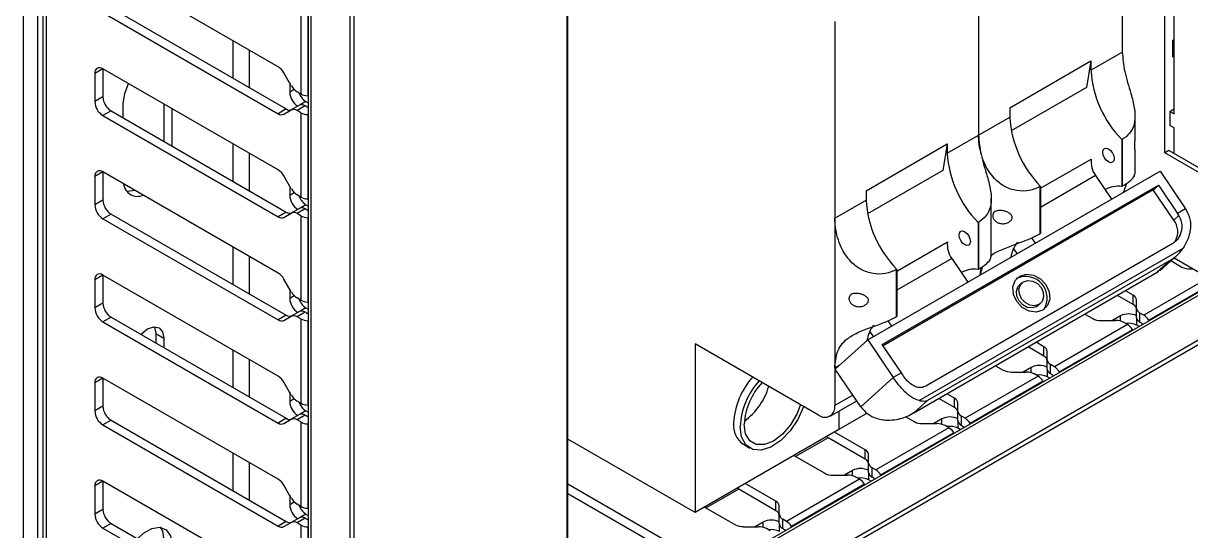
# Model space of a CAD drawing. Header units: millimetres. Extents: x 24 to 293, y 35 to 211.
# Drawn here: x 180.6 to 231.5, y 108.5 to 130.6 of the extents above; entities that cross this region are included whole.
import ezdxf

# ---------------------------------------------------------------- set-up
doc = ezdxf.new("R2010")
doc.units = ezdxf.units.MM

msp = doc.modelspace()

# ---------------------------------------------------------------- linework, layer by layer
at = {"color": 7, "linetype": 'Continuous', "lineweight": 25}
for p, q in [((181.485, 160.468), (181.485, 58.4)), ((181.632, 160.264), (181.632, 58.196)), ((204.31, 157.632), (204.31, 55.564)), ((204.347, 55.615), (204.347, 157.683)), ((193.048, 153.407), (193.048, 51.34)), ((193.159, 153.252), (193.159, 51.184)), ((194.853, 152.274), (194.853, 50.207)), ((195.029, 152.274), (195.029, 50.207)), ((180.642, 71.016), (180.642, 148.587)), ((181.278, 70.649), (181.278, 148.22)), ((228.484, 137.915), (228.484, 129.347)), ((230.342, 124.964), (230.342, 135.701)), ((222.227, 134.303), (222.227, 125.734)), ((230.741, 126.668), (230.742, 134.544)), ((191.736, 128.71), (184.106, 133.114)), ((184.46, 131.277), (192.09, 126.872)), ((192.721, 131.203), (192.721, 127.529)), ((184.106, 131.073), (191.736, 126.668)), ((193.025, 131.12), (193.025, 127.445)), ((215.969, 130.69), (215.969, 122.122)), ((189.763, 129.849), (189.763, 128.215)), ((230.678, 129.857), (230.741, 129.894)), ((230.678, 129.857), (230.678, 129.138)), ((190.47, 129.44), (190.47, 127.807)), ((227.123, 128.561), (228.484, 129.347)), ((230.741, 129.175), (230.678, 129.138)), ((230.678, 129.138), (230.741, 129.175)), ((184.106, 128.623), (183.753, 128.419)), ((191.736, 124.219), (184.106, 128.623)), ((184.106, 128.623), (184.106, 127.398)), ((223.588, 126.927), (227.123, 128.968)), ((227.123, 128.968), (226.929, 127.81)), ((227.123, 128.968), (227.123, 128.561)), ((183.753, 128.419), (183.753, 127.194)), ((192.309, 127.886), (191.986, 128.446)), ((192.238, 128.009), (192.238, 127.602)), ((192.438, 127.717), (192.238, 127.602)), ((192.721, 127.529), (192.559, 127.622)), ((226.929, 127.81), (223.652, 125.918)), ((184.106, 127.398), (183.753, 127.194)), ((184.99, 126.48), (184.99, 127.092)), ((186.758, 127.092), (186.758, 125.459)), ((192.653, 127.54), (192.701, 127.54)), ((192.945, 127.193), (192.694, 127.048)), ((192.945, 127.193), (193.048, 127.134)), ((193.048, 127.444), (193.025, 127.445)), ((184.46, 126.786), (184.106, 126.582)), ((184.106, 126.582), (191.736, 122.177)), ((184.46, 126.786), (192.09, 122.381)), ((187.112, 126.888), (187.112, 125.255)), ((192.09, 126.872), (191.736, 126.668)), ((191.986, 126.644), (192.309, 126.83)), ((192.663, 127.034), (192.309, 126.83)), ((192.913, 127.01), (192.559, 126.805)), ((192.721, 126.712), (192.559, 126.805)), ((192.721, 126.712), (192.721, 123.038)), ((192.949, 126.989), (192.913, 127.01)), ((193.025, 126.629), (193.025, 122.954)), ((193.048, 126.628), (193.025, 126.629)), ((223.588, 126.927), (223.588, 126.52)), ((229.041, 125.485), (229.041, 126.583)), ((230.564, 126.77), (230.724, 126.862)), ((230.564, 126.77), (230.564, 126.158)), ((230.564, 126.77), (230.741, 126.668)), ((230.741, 126.852), (230.724, 126.862)), ((222.227, 125.734), (223.588, 126.52)), ((230.741, 126.056), (230.564, 126.158)), ((230.741, 124.937), (230.741, 126.056)), ((220.865, 124.949), (222.227, 125.734)), ((228.484, 125.552), (228.467, 125.542)), ((228.467, 125.542), (228.467, 123.494)), ((228.484, 125.552), (228.484, 123.504)), ((189.763, 125.358), (189.763, 123.724)), ((217.33, 123.314), (220.865, 125.355)), ((220.865, 125.355), (220.671, 124.197)), ((220.865, 125.355), (220.865, 124.949)), ((229.041, 124.029), (229.041, 125.122)), ((230.519, 125.066), (230.342, 124.964)), ((235.699, 122.075), (230.519, 125.066)), ((190.47, 124.949), (190.47, 123.316)), ((224.931, 123.42), (227.133, 124.692)), ((235.523, 121.973), (230.342, 124.964)), ((184.106, 124.132), (183.753, 123.928)), ((191.736, 119.728), (184.106, 124.132)), ((184.106, 124.132), (184.106, 122.907)), ((220.671, 124.197), (217.394, 122.305)), ((217.404, 116.819), (230.132, 124.167)), ((230.132, 124.167), (231.246, 122.518)), ((183.753, 123.928), (183.753, 122.703)), ((192.309, 123.395), (191.986, 123.955)), ((192.238, 123.518), (192.238, 123.111)), ((218.036, 116.611), (230.057, 123.55)), ((224.931, 123.501), (224.914, 123.491)), ((227.325, 123.969), (224.931, 122.587)), ((224.931, 123.501), (224.931, 121.453)), ((227.325, 123.969), (228.017, 122.946)), ((228.467, 123.494), (228.484, 123.504)), ((228.666, 123.632), (228.536, 123.245)), ((229.839, 123.354), (230.057, 123.55)), ((230.057, 123.55), (230.893, 122.314)), ((192.438, 123.226), (192.238, 123.111)), ((192.721, 123.038), (192.559, 123.131)), ((217.33, 123.314), (217.33, 122.908)), ((229.839, 123.354), (218.071, 116.56)), ((224.914, 121.442), (224.914, 123.491)), ((230.731, 122.035), (229.839, 123.354)), ((184.106, 122.907), (183.753, 122.703)), ((192.663, 122.543), (192.309, 122.339)), ((192.913, 122.519), (192.559, 122.315)), ((192.945, 122.702), (192.694, 122.557)), ((192.949, 122.498), (192.913, 122.519)), ((192.945, 122.702), (193.048, 122.643)), ((193.048, 122.953), (193.025, 122.954)), ((215.969, 122.122), (217.33, 122.908)), ((222.783, 121.872), (222.783, 122.971)), ((231.246, 122.518), (230.893, 122.314)), ((184.46, 122.295), (184.106, 122.091)), ((184.106, 122.091), (191.736, 117.686)), ((184.46, 122.295), (192.09, 117.89)), ((192.09, 122.381), (191.736, 122.177)), ((191.986, 122.153), (192.309, 122.339)), ((192.721, 122.221), (192.559, 122.315)), ((192.721, 122.221), (192.721, 118.547)), ((193.025, 122.138), (193.025, 118.463)), ((193.048, 122.137), (193.025, 122.138)), ((215.969, 122.122), (215.969, 115.586)), ((230.731, 122.035), (230.947, 122.23)), ((222.227, 121.94), (222.209, 121.929)), ((222.209, 121.929), (222.209, 119.881)), ((222.227, 121.94), (222.227, 119.891)), ((222.783, 120.416), (222.783, 121.509)), ((218.673, 119.808), (220.876, 121.079)), ((230.688, 121.009), (219.94, 114.804)), ((224.536, 121.261), (224.694, 121.027)), ((224.914, 121.442), (224.931, 121.453)), ((189.763, 120.867), (189.763, 119.233)), ((190.47, 120.458), (190.47, 118.825)), ((219.641, 114.173), (231.131, 120.806)), ((223.913, 120.576), (223.756, 120.808)), ((230.12, 119.827), (230.875, 120.508)), ((221.067, 120.357), (218.673, 118.975)), ((230.616, 120.304), (220.009, 114.181)), ((221.067, 120.357), (221.759, 119.333)), ((222.387, 119.956), (222.278, 119.633)), ((230.616, 120.304), (230.012, 119.76)), ((230.607, 120.266), (231.087, 119.989)), ((230.74, 120.386), (234.814, 118.034)), ((184.106, 119.641), (183.753, 119.437)), ((183.753, 119.437), (183.753, 118.212)), ((191.736, 115.237), (184.106, 119.641)), ((184.106, 119.641), (184.106, 118.416)), ((192.309, 118.904), (191.986, 119.464)), ((218.673, 119.888), (218.656, 119.878)), ((218.656, 117.83), (218.656, 119.878)), ((218.673, 119.888), (218.673, 117.84)), ((219.306, 113.575), (230.054, 119.78)), ((219.405, 113.637), (230.012, 119.76)), ((222.209, 119.881), (222.227, 119.891)), ((223.915, 119.498), (223.872, 119.47)), ((232.242, 119.519), (229.42, 117.89)), ((231.44, 119.905), (231.573, 119.905)), ((192.238, 119.027), (192.238, 118.62)), ((232.568, 119.33), (204.347, 103.038)), ((232.68, 119.266), (204.347, 102.91)), ((224.124, 119.3), (224.015, 119.202)), ((228.965, 118.765), (228.631, 118.958)), ((232.546, 119.343), (229.644, 117.668)), ((184.106, 118.416), (183.753, 118.212)), ((192.438, 118.735), (192.238, 118.62)), ((192.721, 118.547), (192.559, 118.64)), ((193.048, 118.462), (193.025, 118.463)), ((228.965, 118.357), (228.277, 118.754)), ((228.965, 118.357), (228.965, 118.765)), ((229.112, 118.188), (229.112, 118.561)), ((192.663, 118.052), (192.309, 117.848)), ((192.913, 118.028), (192.559, 117.824)), ((192.945, 118.212), (192.694, 118.066)), ((192.949, 118.007), (192.913, 118.028)), ((192.945, 118.212), (193.048, 118.152)), ((234.373, 118.288), (204.637, 101.122)), ((234.55, 118.186), (204.726, 100.969)), ((224.818, 118.31), (224.927, 118.408)), ((226.863, 117.938), (227.198, 117.744)), ((229.112, 117.779), (229.112, 118.188)), ((229.42, 117.89), (229.258, 117.983)), ((229.258, 117.575), (229.258, 117.983)), ((184.46, 117.804), (184.106, 117.6)), ((184.106, 117.6), (191.736, 113.195)), ((184.46, 117.804), (192.09, 113.4)), ((192.09, 117.89), (191.736, 117.686)), ((191.986, 117.662), (192.309, 117.848)), ((192.721, 117.73), (192.559, 117.824)), ((192.721, 117.73), (192.721, 114.056)), ((193.025, 117.647), (193.025, 113.972)), ((193.048, 117.646), (193.025, 117.647)), ((218.278, 117.648), (218.436, 117.415)), ((218.656, 117.83), (218.673, 117.84)), ((228.713, 117.482), (225.531, 115.645)), ((227.551, 117.66), (228.198, 117.66)), ((228.407, 117.861), (228.058, 117.66)), ((228.407, 117.633), (228.407, 117.861)), ((228.713, 117.482), (228.551, 117.575)), ((229.114, 117.453), (229.114, 117.753)), ((229.215, 117.394), (229.114, 117.453)), ((229.294, 117.554), (229.258, 117.575)), ((229.657, 117.649), (229.644, 117.668)), ((186.405, 117.089), (186.758, 116.885)), ((186.405, 117.089), (186.405, 116.681)), ((217.655, 116.964), (217.498, 117.196)), ((228.937, 117.26), (225.755, 115.423)), ((228.949, 117.241), (228.937, 117.26)), ((186.758, 116.885), (186.758, 116.477)), ((215.262, 113.543), (209.888, 116.645)), ((209.888, 116.645), (209.888, 109.296)), ((215.989, 115.545), (217.404, 116.819)), ((217.404, 116.819), (218.519, 115.17)), ((218.872, 115.374), (218.036, 116.611)), ((225.076, 116.111), (224.388, 116.509)), ((225.076, 116.52), (224.741, 116.713)), ((225.076, 116.111), (225.076, 116.52)), ((189.763, 116.376), (189.763, 114.742)), ((190.47, 115.967), (190.47, 114.334)), ((225.223, 115.942), (225.223, 116.316)), ((225.223, 115.534), (225.223, 115.942)), ((216.154, 115.693), (215.969, 115.586)), ((215.969, 115.586), (215.969, 113.951)), ((217.104, 113.896), (215.989, 115.545)), ((218.872, 115.374), (218.519, 115.17)), ((222.974, 115.692), (223.308, 115.499)), ((223.662, 115.415), (224.308, 115.415)), ((224.518, 115.616), (224.169, 115.415)), ((224.518, 115.388), (224.518, 115.616)), ((225.225, 115.208), (225.225, 115.508)), ((225.531, 115.645), (225.369, 115.738)), ((225.369, 115.33), (225.369, 115.738)), ((225.767, 115.404), (225.755, 115.423)), ((184.106, 115.15), (183.753, 114.946)), ((183.753, 114.946), (183.753, 113.721)), ((191.736, 110.746), (184.106, 115.15)), ((184.106, 115.15), (184.106, 113.925)), ((192.309, 114.413), (191.986, 114.973)), ((212.823, 114.951), (212.79, 114.932)), ((218.519, 115.17), (217.104, 113.896)), ((224.824, 115.237), (221.642, 113.4)), ((225.048, 115.015), (221.866, 113.178)), ((224.824, 115.237), (224.662, 115.33)), ((225.06, 114.996), (225.048, 115.015)), ((225.326, 115.149), (225.225, 115.208)), ((225.405, 115.309), (225.369, 115.33)), ((192.238, 114.536), (192.238, 114.129)), ((216.758, 114.407), (215.969, 113.951)), ((221.187, 114.275), (220.852, 114.468)), ((184.106, 113.925), (183.753, 113.721)), ((192.438, 114.244), (192.238, 114.129)), ((192.721, 114.056), (192.559, 114.149)), ((193.048, 113.971), (193.025, 113.972)), ((215.762, 113.493), (216.923, 114.164)), ((219.405, 113.637), (220.009, 114.181)), ((221.187, 113.866), (220.499, 114.264)), ((221.187, 113.866), (221.187, 114.275)), ((221.334, 113.697), (221.334, 114.07)), ((192.09, 113.4), (191.736, 113.195)), ((191.986, 113.171), (192.309, 113.357)), ((192.663, 113.561), (192.309, 113.357)), ((192.913, 113.537), (192.559, 113.333)), ((192.945, 113.721), (192.694, 113.575)), ((192.949, 113.516), (192.913, 113.537)), ((192.945, 113.721), (193.048, 113.661)), ((216.145, 113.715), (216.145, 112.909)), ((217.376, 113.619), (216.145, 112.909)), ((219.038, 113.474), (219.419, 113.254)), ((220.629, 113.371), (220.28, 113.17)), ((220.629, 113.143), (220.629, 113.371)), ((221.334, 113.289), (221.334, 113.697)), ((221.642, 113.4), (221.48, 113.493)), ((221.48, 113.085), (221.48, 113.493)), ((184.46, 113.313), (184.106, 113.109)), ((184.106, 113.109), (191.736, 108.704)), ((184.46, 113.313), (192.09, 108.909)), ((192.721, 113.239), (192.559, 113.333)), ((192.721, 113.239), (192.721, 109.565)), ((193.025, 113.156), (193.025, 109.482)), ((193.048, 113.155), (193.025, 113.156)), ((216.145, 112.909), (209.888, 109.296)), ((220.935, 112.991), (217.753, 111.155)), ((219.773, 113.17), (220.419, 113.17)), ((220.935, 112.991), (220.773, 113.085)), ((221.336, 112.963), (221.336, 113.263)), ((221.437, 112.904), (221.336, 112.963)), ((221.516, 113.064), (221.48, 113.085)), ((221.878, 113.159), (221.866, 113.178)), ((209.888, 109.296), (204.347, 112.495)), ((215.68, 112.555), (214.266, 111.739)), ((217.298, 111.621), (215.607, 112.598)), ((217.298, 112.029), (215.96, 112.802)), ((221.159, 112.77), (217.977, 110.933)), ((221.171, 112.751), (221.159, 112.77)), ((189.763, 111.885), (189.763, 110.252)), ((211.992, 112.267), (212.274, 112.103)), ((217.298, 111.621), (217.298, 112.029)), ((217.444, 111.452), (217.444, 111.825)), ((190.47, 111.476), (190.47, 109.843)), ((214.192, 111.781), (215.53, 111.009)), ((217.444, 111.044), (217.444, 111.452)), ((215.884, 110.924), (216.53, 110.924)), ((216.739, 111.126), (216.391, 110.924)), ((216.739, 110.898), (216.739, 111.126)), ((217.046, 110.746), (216.884, 110.84)), ((217.447, 110.717), (217.447, 111.018)), ((217.753, 111.155), (217.591, 111.248)), ((217.591, 110.84), (217.591, 111.248)), ((217.627, 110.819), (217.591, 110.84)), ((217.989, 110.914), (217.977, 110.933)), ((184.106, 110.659), (183.753, 110.455)), ((183.753, 110.455), (183.753, 109.23)), ((191.736, 106.255), (184.106, 110.659)), ((184.106, 110.659), (184.106, 109.434)), ((192.309, 109.922), (191.986, 110.482)), ((209.52, 107.539), (204.347, 110.525)), ((211.791, 110.31), (210.377, 109.494)), ((213.409, 109.376), (211.717, 110.353)), ((213.409, 109.784), (212.071, 110.557)), ((217.046, 110.746), (213.864, 108.909)), ((217.27, 110.525), (214.088, 108.688)), ((217.282, 110.506), (217.27, 110.525)), ((217.548, 110.659), (217.447, 110.717)), ((192.238, 110.045), (192.238, 109.638)), ((209.52, 107.131), (204.347, 110.117)), ((213.409, 109.376), (213.409, 109.784)), ((184.106, 109.434), (183.753, 109.23)), ((192.438, 109.753), (192.238, 109.638)), ((192.721, 109.565), (192.559, 109.658)), ((192.774, 109.538), (192.695, 109.493)), ((193.048, 109.48), (193.025, 109.482)), ((210.303, 109.536), (211.641, 108.764)), ((213.555, 109.207), (213.555, 109.58)), ((184.46, 108.822), (184.106, 108.618)), ((184.46, 108.822), (192.09, 104.418)), ((192.09, 108.909), (191.736, 108.704)), ((191.986, 108.68), (192.309, 108.866)), ((192.663, 109.07), (192.309, 108.866)), ((192.913, 109.046), (192.559, 108.842)), ((192.721, 108.748), (192.559, 108.842)), ((192.945, 109.23), (192.694, 109.084)), ((192.949, 109.025), (192.913, 109.046)), ((192.945, 109.23), (193.048, 109.17)), ((212.85, 108.881), (212.502, 108.679)), ((212.85, 108.653), (212.85, 108.881)), ((213.555, 108.799), (213.555, 109.207)), ((213.557, 108.472), (213.557, 108.773)), ((213.864, 108.909), (213.702, 109.003)), ((213.702, 108.595), (213.702, 109.003)), ((184.106, 108.618), (191.736, 104.213)), ((192.721, 108.748), (192.721, 105.074)), ((193.025, 108.665), (193.025, 104.991)), ((193.048, 108.664), (193.025, 108.665)), ((211.995, 108.679), (212.641, 108.679)), ((213.157, 108.501), (212.995, 108.595)), ((213.738, 108.574), (213.702, 108.595)), ((214.1, 108.669), (214.088, 108.688))]:
    msp.add_line(p, q, dxfattribs=at)
at = {"color": 7, "linetype": 'Continuous', "lineweight": 25, "flags": 128}
for points in [[(184.99, 127.092), (185.054, 127.548), (185.218, 127.981)], [(228.134, 124.71), (228.115, 124.612), (228.061, 124.55), (227.981, 124.534), (227.886, 124.567), (227.791, 124.644), (227.711, 124.752), (227.657, 124.876), (227.639, 124.996), (227.657, 125.094), (227.711, 125.156), (227.791, 125.172), (227.886, 125.139), (227.981, 125.062), (228.061, 124.954), (228.115, 124.83), (228.134, 124.71)], [(185.503, 123.326), (185.167, 123.275), (185.145, 123.277)], [(221.876, 121.098), (221.857, 120.999), (221.803, 120.937), (221.723, 120.922), (221.628, 120.955), (221.534, 121.031), (221.453, 121.139), (221.4, 121.263), (221.381, 121.383), (221.4, 121.482), (221.453, 121.544), (221.534, 121.559), (221.628, 121.526), (221.723, 121.45), (221.803, 121.342), (221.857, 121.218), (221.876, 121.098)], [(224.024, 119.596), (224.306, 119.68), (224.621, 119.639), (224.922, 119.477), (225.162, 119.221), (225.305, 118.91), (225.33, 118.589), (225.232, 118.309), (225.027, 118.112), (224.745, 118.028), (224.43, 118.07), (224.129, 118.231), (223.889, 118.487), (223.746, 118.799), (223.721, 119.119), (223.819, 119.399), (224.024, 119.596)], [(224.818, 118.31), (224.751, 118.261), (224.563, 118.205), (224.353, 118.233), (224.153, 118.341), (223.992, 118.511), (223.897, 118.719), (223.88, 118.933), (223.945, 119.119), (224.015, 119.202)], [(224.191, 119.349), (224.379, 119.405), (224.589, 119.377), (224.79, 119.27), (224.95, 119.099), (225.045, 118.891), (225.062, 118.678), (224.997, 118.491), (224.86, 118.359), (224.672, 118.303), (224.462, 118.331), (224.261, 118.439), (224.101, 118.609), (224.006, 118.817), (223.989, 119.031), (224.054, 119.217), (224.191, 119.349)], [(185.76, 117.053), (185.78, 117.075), (186.051, 117.293), (186.322, 117.387), (186.551, 117.343), (186.704, 117.166), (186.758, 116.885)], [(186.342, 117.389), (186.351, 117.37), (186.405, 117.089)], [(214.61, 113.919), (214.605, 113.906), (214.362, 113.354), (214.024, 112.847), (213.622, 112.433), (213.191, 112.147), (212.77, 112.015), (212.396, 112.048), (212.102, 112.244), (211.914, 112.586), (211.85, 113.042)], [(214.476, 113.996), (214.329, 113.609), (214.047, 113.122), (213.693, 112.708), (213.299, 112.409), (212.906, 112.254), (212.551, 112.258), (212.27, 112.42), (212.089, 112.726), (212.027, 113.144)], [(185.615, 108.155), (185.867, 108.39), (186.235, 108.603), (186.581, 108.657), (186.864, 108.547), (187.048, 108.285), (187.112, 107.903)], [(186.603, 108.655), (186.694, 108.489), (186.758, 108.107)]]:
    msp.add_lwpolyline(points, dxfattribs=at)
at = {"color": 7, "linetype": 'Continuous', "lineweight": 25}
for centre, radius, start, end in [((230.168, 129.572), 0.584, 10.7877, 29.1801), ((183.968, 128.454), 0.218, 50.7967, 189.214), ((191.354, 128.098), 0.721, 28.8556, 58.0453), ((231.818, 128.842), 4.703, 183.4194, 224.5577), ((193.006, 127.637), 0.768, 182.6055, 237.3945), ((192.941, 128.234), 0.721, 208.8556, 238.0453), ((193.36, 127.841), 0.769, 200.1005, 237.3265), ((184.521, 127.229), 0.768, 182.6055, 237.3945), ((184.874, 127.433), 0.768, 182.6055, 237.3945), ((192.766, 126.805), 0.251, 54.3818, 114.314), ((193.052, 128.142), 0.697, 241.6443, 267.7626), ((191.883, 126.873), 0.251, 234.3818, 294.314), ((192.236, 127.077), 0.251, 234.3818, 294.314), ((192.413, 126.601), 0.251, 54.3818, 114.314), ((193.052, 127.325), 0.697, 241.6443, 267.7626), ((193.227, 127.477), 0.561, 240.3321, 251.4419), ((228.282, 126.801), 4.703, 183.4194, 224.5577), ((225.56, 125.229), 4.703, 183.4194, 224.5577), ((228.14, 124.572), 1.013, 173.2283, 216.5164), ((183.968, 123.963), 0.218, 50.7967, 189.214), ((191.354, 123.607), 0.721, 28.8556, 58.0453), ((185.606, 123.667), 0.6, 185.2695, 294.7359), ((228.297, 122.367), 1.14, 81.4155, 118.9689), ((193.006, 123.146), 0.768, 182.6055, 237.3945), ((192.941, 123.743), 0.721, 208.8556, 238.0453), ((193.36, 123.35), 0.769, 200.1005, 237.3265), ((193.052, 123.651), 0.697, 241.6443, 267.7626), ((184.521, 122.738), 0.768, 182.6055, 237.3945), ((184.874, 122.942), 0.768, 182.6055, 237.3945), ((192.766, 122.314), 0.251, 54.3818, 114.314), ((193.227, 122.986), 0.561, 240.3321, 251.4419), ((222.024, 123.188), 4.703, 183.4194, 224.5577), ((191.883, 122.382), 0.251, 234.3818, 294.314), ((192.236, 122.586), 0.251, 234.3818, 294.314), ((192.413, 122.11), 0.251, 54.3818, 114.314), ((193.052, 122.834), 0.697, 241.6443, 267.7626), ((230.059, 121.524), 0.845, 332.0282, 37.2429), ((228.227, 120.512), 3.217, 32.2752, 34.0513), ((221.882, 120.96), 1.013, 173.2283, 216.5164), ((225.108, 120.159), 1.499, 142.3656, 170.2376), ((231.426, 120.626), 0.721, 241.9598, 271.1441), ((183.968, 119.472), 0.218, 50.7967, 189.214), ((191.354, 119.116), 0.721, 28.8556, 58.0453), ((222.039, 118.754), 1.14, 81.4155, 118.9689), ((224.284, 118.641), 0.933, 327.4896, 113.2637), ((184.874, 118.451), 0.768, 182.6055, 237.3945), ((193.006, 118.655), 0.768, 182.6055, 237.3945), ((192.941, 119.252), 0.721, 208.8556, 238.0453), ((193.36, 118.859), 0.769, 200.1005, 237.3265), ((193.052, 119.16), 0.697, 241.6443, 267.7626), ((228.862, 118.536), 0.251, 5.6948, 65.6253), ((184.521, 118.247), 0.768, 182.6055, 237.3945), ((192.766, 117.823), 0.251, 54.3818, 114.314), ((193.227, 118.495), 0.561, 240.3321, 251.4419), ((228.76, 117.179), 0.769, 62.6097, 117.3903), ((228.862, 118.127), 0.251, 5.6948, 65.6253), ((229.362, 118.212), 0.251, 185.6948, 245.6253), ((191.883, 117.891), 0.251, 234.3818, 294.314), ((192.236, 118.095), 0.251, 234.3818, 294.314), ((192.413, 117.619), 0.251, 54.3818, 114.314), ((193.052, 118.344), 0.697, 241.6443, 267.7626), ((218.854, 116.544), 1.504, 142.3875, 170.654), ((227.537, 118.381), 0.721, 241.9598, 271.1441), ((228.212, 116.938), 0.721, 61.9598, 91.1441), ((228.761, 116.77), 0.769, 62.6743, 99.5768), ((228.347, 116.888), 0.697, 32.2378, 58.3609), ((229.362, 117.804), 0.251, 185.6948, 245.6253), ((229.011, 117.07), 0.561, 48.5712, 59.6735), ((229.055, 117.296), 0.697, 32.2378, 58.3609), ((224.972, 116.291), 0.251, 5.6948, 65.6253), ((224.972, 115.882), 0.251, 5.6948, 65.6253), ((225.473, 115.967), 0.251, 185.6948, 245.6253), ((216.206, 113.573), 3.217, 32.2752, 34.0513), ((223.648, 116.136), 0.721, 241.9598, 271.1441), ((224.323, 114.693), 0.721, 61.9598, 91.1441), ((224.871, 114.934), 0.769, 62.6097, 117.3903), ((225.473, 115.559), 0.251, 185.6948, 245.6253), ((225.165, 115.051), 0.697, 32.2378, 58.3609), ((183.968, 114.981), 0.218, 50.7967, 189.214), ((191.354, 114.625), 0.721, 28.8556, 58.0453), ((214.756, 113.046), 3.193, 137.6476, 177.1412), ((215.038, 112.883), 3.193, 137.6476, 177.1412), ((214.839, 113), 2.816, 136.0065, 177.0756), ((224.872, 114.525), 0.769, 62.6743, 99.5768), ((224.458, 114.643), 0.697, 32.2378, 58.3609), ((225.121, 114.825), 0.561, 48.5712, 59.6735), ((192.941, 114.761), 0.721, 208.8556, 238.0453), ((210.334, 115.599), 2.878, 306.1392, 343.729), ((184.874, 113.96), 0.768, 182.6055, 237.3945), ((193.006, 114.164), 0.768, 182.6055, 237.3945), ((193.36, 114.368), 0.769, 200.1005, 237.3265), ((193.052, 114.669), 0.697, 241.6443, 267.7626), ((215.538, 113.881), 0.437, 230.7967, 9.214), ((221.083, 114.046), 0.251, 5.6948, 65.6253), ((221.083, 113.637), 0.251, 5.6948, 65.6253), ((184.521, 113.756), 0.768, 182.6055, 237.3945), ((192.236, 113.604), 0.251, 234.3818, 294.314), ((192.413, 113.128), 0.251, 54.3818, 114.314), ((192.766, 113.332), 0.251, 54.3818, 114.314), ((193.227, 114.004), 0.561, 240.3321, 251.4419), ((220.982, 112.688), 0.769, 62.6097, 117.3903), ((221.584, 113.722), 0.251, 185.6948, 245.6253), ((221.276, 112.806), 0.697, 32.2378, 58.3609), ((191.883, 113.4), 0.251, 234.3818, 294.314), ((193.052, 113.853), 0.697, 241.6443, 267.7626), ((212.565, 113.092), 1.005, 173.5102, 235.1777), ((219.759, 113.891), 0.721, 241.9598, 271.1441), ((220.434, 112.448), 0.721, 61.9598, 91.1441), ((220.983, 112.28), 0.769, 62.6743, 99.5768), ((220.569, 112.398), 0.697, 32.2378, 58.3609), ((221.584, 113.314), 0.251, 185.6948, 245.6253), ((221.232, 112.58), 0.561, 48.5712, 59.6735), ((217.194, 111.8), 0.251, 5.6948, 65.6253), ((217.194, 111.392), 0.251, 5.6948, 65.6253), ((217.695, 111.477), 0.251, 185.6948, 245.6253), ((215.869, 111.646), 0.721, 241.9598, 271.1441), ((216.545, 110.203), 0.721, 61.9598, 91.1441), ((217.093, 110.443), 0.769, 62.6097, 117.3903), ((217.094, 110.035), 0.769, 62.6743, 99.5768), ((217.695, 111.069), 0.251, 185.6948, 245.6253), ((217.343, 110.335), 0.561, 48.5712, 59.6735), ((217.387, 110.561), 0.697, 32.2378, 58.3609), ((183.968, 110.49), 0.218, 50.7967, 189.214), ((191.354, 110.134), 0.721, 28.8556, 58.0453), ((216.68, 110.153), 0.697, 32.2378, 58.3609), ((192.941, 110.27), 0.721, 208.8556, 238.0453), ((213.305, 109.555), 0.251, 5.6948, 65.6253), ((184.874, 109.469), 0.768, 182.6055, 237.3945), ((193.006, 109.673), 0.768, 182.6055, 237.3945), ((193.36, 109.877), 0.769, 200.1005, 237.3265), ((193.052, 110.178), 0.697, 241.6443, 267.7626), ((213.305, 109.147), 0.251, 5.6948, 65.6253), ((184.521, 109.265), 0.768, 182.6055, 237.3945), ((192.236, 109.113), 0.251, 234.3818, 294.314), ((192.413, 108.637), 0.251, 54.3818, 114.314), ((192.766, 108.841), 0.251, 54.3818, 114.314), ((193.227, 109.513), 0.561, 240.3321, 251.4419), ((211.98, 109.401), 0.721, 241.9598, 271.1441), ((213.204, 108.198), 0.769, 62.6097, 117.3903), ((213.806, 109.232), 0.251, 185.6948, 245.6253), ((213.806, 108.824), 0.251, 185.6948, 245.6253), ((213.498, 108.316), 0.697, 32.2378, 58.3609), ((191.883, 108.909), 0.251, 234.3818, 294.314), ((193.052, 109.362), 0.697, 241.6443, 267.7626), ((212.656, 107.958), 0.721, 61.9598, 91.1441), ((213.205, 107.789), 0.769, 62.6743, 99.5768), ((213.454, 108.089), 0.561, 48.5712, 59.6735)]:
    msp.add_arc(centre, radius, start, end, dxfattribs=at)
for points, knots in [([(228.484, 129.347), (228.51, 129.071), (228.562, 128.506), (228.84, 127.659), (229.033, 126.914), (229.06, 126.346), (228.899, 125.9), (228.667, 125.663), (228.509, 125.567), (228.484, 125.552)], [0, 0, 0, 0, 0.21204, 0.433508, 0.577203, 0.72166, 0.849989, 0.976342, 1, 1, 1, 1]), ([(224.914, 123.491), (224.762, 123.423), (224.459, 123.288), (223.898, 123.287), (223.357, 123.468), (222.854, 123.863), (222.446, 124.504), (222.256, 125.189), (222.234, 125.596), (222.227, 125.734)], [0, 0, 0, 0, 0.129106, 0.258297, 0.385208, 0.511372, 0.680446, 0.891774, 1, 1, 1, 1]), ([(222.227, 125.734), (222.252, 125.458), (222.304, 124.894), (222.582, 124.047), (222.775, 123.301), (222.802, 122.734), (222.641, 122.287), (222.409, 122.05), (222.251, 121.955), (222.227, 121.94)], [0, 0, 0, 0, 0.21204, 0.433508, 0.577203, 0.72166, 0.849989, 0.976342, 1, 1, 1, 1]), ([(229.04, 125.122), (229.04, 125.123), (229.04, 125.127), (229.038, 125.167), (229.037, 125.23), (229.038, 125.314), (229.04, 125.404), (229.04, 125.459), (229.04, 125.485)], [0, 0, 0, 0, 0.159991, 0.341816, 0.500641, 0.674255, 0.846664, 1, 1, 1, 1]), ([(228.484, 123.504), (228.61, 123.585), (228.86, 123.747), (229.029, 123.957), (229.025, 124.009), (229.024, 124.029)], [0, 0, 0, 0, 0.3828382, 0.7659311, 1, 1, 1, 1]), ([(231.246, 122.518), (231.314, 122.39), (231.448, 122.135), (231.471, 121.646), (231.359, 121.187), (231.196, 120.914), (231.131, 120.806)], [0, 0, 0, 0, 0.236503, 0.472038, 0.78989, 1, 1, 1, 1]), ([(218.656, 119.878), (218.504, 119.811), (218.201, 119.676), (217.64, 119.674), (217.099, 119.856), (216.596, 120.25), (216.188, 120.892), (215.998, 121.576), (215.976, 121.984), (215.969, 122.122)], [0, 0, 0, 0, 0.129106, 0.258297, 0.385208, 0.511372, 0.680446, 0.891774, 1, 1, 1, 1]), ([(223.695, 122.148), (223.691, 122.123), (223.684, 122.072), (223.624, 121.995), (223.519, 121.92), (223.362, 121.871), (223.192, 121.874), (223.042, 121.926), (222.931, 122.012), (222.863, 122.117), (222.846, 122.19), (222.844, 122.255), (222.856, 122.316), (222.908, 122.384), (222.988, 122.432), (223.096, 122.455), (223.229, 122.453), (223.383, 122.423), (223.527, 122.365), (223.629, 122.292), (223.685, 122.219), (223.692, 122.171), (223.695, 122.148)], [0, 0, 0, 0, 0.037337, 0.074416, 0.131258, 0.205083, 0.279321, 0.337802, 0.396587, 0.447816, 0.494176, 0.499784, 0.544554, 0.589291, 0.634935, 0.683659, 0.737965, 0.800676, 0.872878, 0.92674, 0.965843, 1, 1, 1, 1]), ([(230.947, 122.23), (230.99, 122.143), (231.076, 121.97), (231.087, 121.67), (231.013, 121.376), (230.867, 121.137), (230.74, 121.046), (230.688, 121.009)], [0, 0, 0, 0, 0.200463, 0.400395, 0.614164, 0.842221, 1, 1, 1, 1]), ([(222.783, 121.509), (222.782, 121.511), (222.782, 121.515), (222.78, 121.554), (222.779, 121.618), (222.78, 121.701), (222.783, 121.791), (222.782, 121.846), (222.782, 121.872)], [0, 0, 0, 0, 0.159991, 0.341816, 0.500641, 0.674255, 0.846664, 1, 1, 1, 1]), ([(222.754, 120.45), (222.759, 120.456), (222.852, 120.584), (223.222, 120.742), (223.783, 120.969), (224.365, 121.172), (224.724, 121.336), (224.888, 121.428), (224.914, 121.442)], [0, 0, 0, 0, 0.01304, 0.26339, 0.515066, 0.738647, 0.958783, 1, 1, 1, 1]), ([(230.616, 120.304), (230.618, 120.305), (230.797, 120.424), (230.981, 120.592), (231.117, 120.785), (231.131, 120.806)], [0, 0, 0, 0, 0.00753, 0.893795, 1, 1, 1, 1]), ([(222.227, 119.891), (222.352, 119.972), (222.602, 120.134), (222.771, 120.344), (222.767, 120.397), (222.766, 120.417)], [0, 0, 0, 0, 0.382838, 0.765931, 1, 1, 1, 1]), ([(222.305, 119.648), (222.307, 119.743), (222.309, 119.861), (222.374, 119.94), (222.387, 119.956)], [0, 0, 0, 0, 0.800068, 1, 1, 1, 1]), ([(230.012, 119.76), (230.013, 119.76), (230.051, 119.775), (230.076, 119.811), (230.102, 119.847)], [0, 0, 0, 0, 0.0189083, 1, 1, 1, 1]), ([(217.437, 118.535), (217.433, 118.51), (217.426, 118.46), (217.366, 118.382), (217.261, 118.307), (217.104, 118.258), (216.934, 118.261), (216.784, 118.314), (216.673, 118.4), (216.605, 118.504), (216.588, 118.577), (216.586, 118.642), (216.599, 118.703), (216.65, 118.772), (216.731, 118.819), (216.838, 118.843), (216.972, 118.841), (217.125, 118.81), (217.269, 118.753), (217.371, 118.679), (217.427, 118.607), (217.434, 118.558), (217.437, 118.535)], [0, 0, 0, 0, 0.037337, 0.074416, 0.131258, 0.205083, 0.279321, 0.337802, 0.396587, 0.447816, 0.494176, 0.499784, 0.544554, 0.589291, 0.634935, 0.683659, 0.737965, 0.800676, 0.872878, 0.92674, 0.965843, 1, 1, 1, 1]), ([(215.969, 115.586), (215.992, 115.834), (216.041, 116.341), (216.402, 116.819), (216.948, 117.138), (217.529, 117.354), (218.106, 117.56), (218.467, 117.723), (218.63, 117.815), (218.656, 117.83)], [0, 0, 0, 0, 0.21204, 0.433508, 0.577203, 0.72166, 0.849989, 0.976342, 1, 1, 1, 1]), ([(219.641, 114.173), (219.516, 114.221), (219.266, 114.317), (218.922, 114.649), (218.667, 114.957), (218.553, 115.12), (218.519, 115.17)], [0, 0, 0, 0, 0.335374, 0.671597, 0.900273, 1, 1, 1, 1]), ([(219.94, 114.804), (219.872, 114.775), (219.737, 114.718), (219.52, 114.752), (219.299, 114.867), (219.089, 115.057), (218.976, 115.219), (218.927, 115.291)], [0, 0, 0, 0, 0.191919, 0.383119, 0.592008, 0.819896, 1, 1, 1, 1]), ([(217.104, 113.896), (217.197, 113.786), (217.383, 113.566), (217.828, 113.365), (218.294, 113.298), (218.612, 113.342), (218.738, 113.36)], [0, 0, 0, 0, 0.236503, 0.472038, 0.78989, 1, 1, 1, 1]), ([(219.641, 114.173), (219.738, 114.159), (219.877, 114.14), (219.979, 114.169), (220.009, 114.18), (220.009, 114.181)], [0, 0, 0, 0, 0.693757, 0.992484, 1, 1, 1, 1]), ([(219.405, 113.637), (219.404, 113.636), (219.224, 113.517), (218.997, 113.413), (218.763, 113.365), (218.738, 113.36)], [0, 0, 0, 0, 0.00753, 0.893795, 1, 1, 1, 1])]:
    msp.add_open_spline(points, degree=3, knots=knots, dxfattribs=at)

doc.saveas('drawing.dxf')
